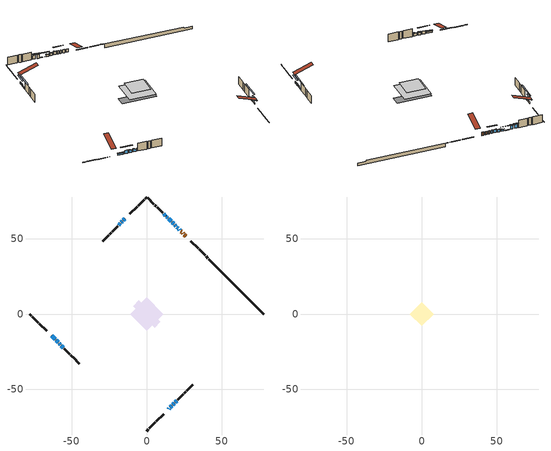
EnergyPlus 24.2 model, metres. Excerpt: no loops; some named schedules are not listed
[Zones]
conditioned space
 floor outside (Floor1 construction): -4.04,0 0,4.04 4.04,0 0,-4.04 z0.31
 floor adiabatic (AdiabaticFloorConstruction): -11.04,0 0,11.04 11.04,0 0,-11.04 z2.75
 floor foundation (Slab1 construction): -9.16,5.24 -5.24,9.16 9.16,-5.24 5.24,-9.16 z-1.98
 wall outside (RimJoist1 construction): 0,-77.96 1.14,-76.82 / -77.96,0 -76.82,-1.14 / 0,77.96 -1.14,76.82 / 40.66,37.3 39.53,38.43 z0.31:0.61
 wall outside (RimJoist2 construction): 1.79,-76.17 5.71,-72.25 / -76.17,-1.79 -72.25,-5.71 / -1.79,76.17 -5.71,72.25 / 38.87,39.09 34.96,43 z0.31:0.61
 wall outside (RimJoist3 construction): 6.36,-71.6 11.27,-66.69 / -71.6,-6.36 -66.69,-11.27 / -6.36,71.6 -11.27,66.69 / 34.3,43.66 29.39,48.57 z0.31:0.61
 wall outside (AdiabaticWallConstruction 1): 26.05,51.91 25.13,52.83 / 24.48,53.48 23.85,54.11 / 23.19,54.77 22.67,55.29 z0.31:2.34
 wall outside (AdiabaticWallConstruction): 22.01,55.95 21.61,56.35 z0.31:2.5; 14.62,-63.34 15.1,-62.86 z0.31:1.38; -14.62,63.34 -15.52,62.44 z0.31:1.58; -63.34,-14.62 -61.03,-16.93 / -16.17,61.79 -16.98,60.98 z0.31:1.28; 20.96,57 20.06,57.9 / -60.37,-17.59 -59.08,-18.88 z0.31:2.34; 19.4,58.56 18.5,59.46 z0.31:1.83; 17.85,60.11 16.91,61.05 / 15.76,-62.2 16.73,-61.23 / 17.39,-60.57 18.34,-59.62 z0.31:1.33; 19,-58.96 20.15,-57.81 / -17.64,60.32 -18.79,59.17 z0.31:0.95; 16.26,61.7 14.55,63.41 z0.31:0.52; -58.42,-19.54 -57.48,-20.48 z0.31:1.96; -56.83,-21.13 -55.52,-22.44 z0.31:1.99; 13.89,64.07 12.99,64.97 z0.31:2.65; 12.34,65.62 11.26,66.7 z0.31:2.85
 wall outside (Wall1 construction): 20.8,-57.16 24.47,-53.49 / -54.86,-23.1 -51.2,-26.76 / -19.45,58.51 -23.11,54.85 / 10.6,67.36 6.94,71.02 z0.31:5.19
 wall outside (Wall2 construction): 25.12,-52.84 26.03,-51.93 / -50.54,-27.42 -49.64,-28.32 / -23.77,54.19 -24.67,53.29 / 6.28,71.68 5.38,72.58 z0.31:5.19
 wall outside (Wall3 construction): 26.68,-51.28 30.75,-47.21 / -48.98,-28.98 -44.91,-33.05 / -25.33,52.63 -29.39,48.57 / 4.72,73.24 0.66,77.3 z0.31:5.19
 wall foundation (FoundationWall1 construction): 41.32,36.64,-1.98 41.32,36.64,0.31 74.3,3.66,0.31 74.3,3.66,-0.38 77.96,0,-0.38 77.96,0,-1.98
 window (WindowConstruction 14): 22.01,55.95 21.61,56.35 z0.31:2.5
 window (WindowConstruction 5): 14.62,-63.34 15.1,-62.86 z0.31:1.38
 window (WindowConstruction 6): -14.62,63.34 -15.52,62.44 z0.31:1.58
 window (WindowConstruction 7): -63.34,-14.62 -61.03,-16.93 z0.31:1.28
 window (WindowConstruction 8): 20.96,57 20.06,57.9 z0.31:2.34
 window (WindowConstruction 9): 19.4,58.56 18.5,59.46 z0.31:1.83
 window (WindowConstruction 10): 17.85,60.11 16.91,61.05 z0.31:1.32
 window (WindowConstruction 11): 15.76,-62.2 16.73,-61.23 z0.31:1.32
 window (WindowConstruction 12): 17.39,-60.57 18.34,-59.62 z0.31:1.32
 window (WindowConstruction 13): -16.17,61.79 -16.98,60.98 z0.31:1.28
 window (WindowConstruction 16): 19,-58.96 20.15,-57.81 z0.31:0.94
 window (WindowConstruction 17): -17.64,60.32 -18.79,59.17 z0.31:0.94
 window (WindowConstruction 15): 16.26,61.7 14.55,63.41 z0.31:0.51
 window (WindowConstruction): -60.37,-17.59 -59.08,-18.88 z0.31:2.34
 window (WindowConstruction 1): -58.42,-19.54 -57.48,-20.48 z0.31:1.96
 window (WindowConstruction 2): -56.83,-21.13 -55.52,-22.44 z0.31:1.99
 window (WindowConstruction 3): 13.89,64.07 12.99,64.97 z0.31:2.65
 window (WindowConstruction 4): 12.34,65.62 11.26,66.7 z0.31:2.85
 door (Door): 26.05,51.91 25.13,52.83 z0.31:2.34
 door (Door 1): 24.48,53.48 23.85,54.11 z0.31:2.34
 door (Door 2): 23.19,54.77 22.67,55.29 z0.31:2.34
 ceiling adiabatic (AdiabaticFloorConstruction): 0,-11.04 11.04,0 0,11.04 -11.04,0 z2.75
attic - vented
 floor to conditioned space (Floor2 construction Reversed): -7.92,0 0,7.92 7.92,0 0,-7.92 z5.19
 roof outside (Roof1 construction): 13.96,-64,5.19 6.24,-56.28,8.83 4.21,-58.31,8.83 11.93,-66.03,5.19; -64,-13.96,5.19 -56.28,-6.24,8.83 -58.31,-4.21,8.83 -66.03,-11.93,5.19; -13.96,64,5.19 -6.24,56.28,8.83 -4.21,58.31,8.83 -11.93,66.03,5.19; 26.7,51.26,5.19 18.98,43.54,8.83 21.02,41.51,8.83 28.74,49.22,5.19
shading: 19.75,58.21 23.88,54.08 24.17,54.37 20.04,58.5 z5.13; 16.97,-60.99 12.75,-65.21 13.04,-65.5 17.26,-61.28 z4.02; -17.38,60.58 -12.75,65.21 -13.04,65.5 -17.67,60.87 z4.22; -60.82,-17.14 -63.55,-14.41 -63.98,-14.84 -61.25,-17.58 z1.57; 19.92,58.04 21.1,56.86 21.39,57.15 20.21,58.34 z2.54; 18.36,59.6 19.54,58.42 19.83,58.71 18.65,59.89 z2.04; 16.7,61.26 18.06,59.9 18.27,60.11 16.91,61.47 z1.62; 16.94,-61.02 15.55,-62.41 15.98,-62.84 17.37,-61.45 z1.62; 18.55,-59.41 17.18,-60.78 17.61,-61.22 18.98,-59.84 z1.62; -17.19,60.77 -15.96,62 -16.39,62.43 -17.62,61.2 z1.57; 23.74,-54.22 15.4,-62.56 15.69,-62.85 24.03,-54.51 z6.02; -22.38,55.58 -14.05,63.91 -14.34,64.2 -22.67,55.87 z6.02; 12.68,65.28 18.12,59.84 18.41,60.13 12.97,65.57 z3.15; -57.21,-20.75 -62.24,-15.72 -62.53,-16.01 -57.5,-21.04 z4.98; -57.27,-20.69 -58.63,-19.33 -58.84,-19.54 -57.48,-20.9 z2.26; -55.31,-22.65 -57.04,-20.92 -57.25,-21.13 -55.52,-22.87 z2.29; 12.56,65.4 14.32,63.64 14.75,64.07 12.99,65.83 z3.26; 10.83,67.13 12.77,65.19 13.2,65.62 11.26,67.56 z3.46
[Building]
Building 1: Terrain=Suburbs
[Site:Location]
Toronto City Centre_ON: Latitude {deg}=43.63; Longitude {deg}=-79.39; Time Zone {hr}=-5; Elevation {m}=77; Keep Site Location Information=Yes
[Site:GroundTemperature:Shallow]
5.01852, 3.26908, 3.12898, 3.95918, 7.29196, 10.6092, 13.4851, 15.3069, 15.4617, 13.9799, 11.1774, 7.9619
[Site:WaterMainsTemperature]
Calculation Method=Schedule; Temperature Schedule=mains temperature schedule
[Material] Roughness=Rough; Thermal Absorptance=0.9
Name | Thickness {m} | Conductivity {W/m-K} | Density {kg/m3} | Specific Heat {J/kg-K} | Solar Absorptance | Visible Absorptance
asphalt or fiberglass shingles | 0.00635 | 0.162714 | 1121.4 | 1465.45 | 0.4 | 0.4
ceiling loosefill ins | 0.254 | 0.0480833 | 16.02 | 1046.75 | 0.7 | 0.7
ceiling stud and cavity | 0.1397 | 0.0977058 | 65.682 | 1177.47 | 0.7 | 0.7
concrete 4.0 in. | 0.1016 | 1.803125 | 2242.8 | 837.4 | 0.7 | 0.7
concrete 8.0 in. | 0.2032 | 1.803125 | 2242.8 | 837.4 | 0.7 | 0.7
door material | 0.04445 | 0.053851 | 512.64 | 1214.23 | 0.7 | 0.7
door material 1 | 0.04445 | 0.188738 | 512.64 | 1214.23 | 0.7 | 0.7
exterior vertical ins | 0.0563203 | 0.029427 | 32.04 | 1214.23 | 0.7 | 0.7
floor covering | 0.0127 | 0.0433444 | 54.468 | 1339.84 | 0.6 | 0.6
floor rigid ins | 0.207264 | 0.029427 | 32.04 | 1214.23 | 0.7 | 0.7
floor rigid ins 1; wall rigid ins | 0.512978 | 0.029427 | 32.04 | 1214.23 | 0.7 | 0.7
floor stud and cavity | 0.1397 | 0.688712 | 92.3553 | 1139.71 | 0.7 | 0.7
floor stud and cavity 1 | 0.1397 | 1.75129 | 37.0049 | 1207.88 | 0.7 | 0.7
furniture material conditioned space 1 | 0.1524 | 0.115458 | 640.8 | 1214.23 | 0.6 | 0.6
gypsum board | 0.0127 | 0.160291 | 801 | 837.4 | 0.6 | 0.6
gypsum board 1 | 0.0127 | 0.160291 | 801 | 837.4 | 0.7 | 0.7
osb sheathing 0.5 in. | 0.0127 | 0.115458 | 512.64 | 1214.23 | 0.7 | 0.7
osb sheathing 0.75 in. | 0.01905 | 0.115458 | 512.64 | 1214.23 | 0.7 | 0.7
osb sheathing 2.0 in. | 0.0508 | 0.115458 | 512.64 | 1214.23 | 0.7 | 0.7
rim joist rigid ins | 0.051816 | 0.029427 | 32.04 | 1214.23 | 0.7 | 0.7
rim joist stud and cavity | 0.0508 | 0.548689 | 125.044 | 1163.47 | 0.6 | 0.6
rim joist stud and cavity 1 | 0.0508 | 0.031136 | 125.044 | 1163.47 | 0.6 | 0.6
rim joist stud and cavity 2 | 0.0508 | 0.115133 | 125.044 | 1163.47 | 0.6 | 0.6
wall stud and cavity | 0.1397 | 0.081123 | 139.0536 | 1170.24 | 0.7 | 0.7
wall stud and cavity 1 | 0.1397 | 0.111431 | 139.0536 | 1170.24 | 0.7 | 0.7
wall stud and cavity 2 | 0.1397 | 0.0813726 | 139.0536 | 1170.24 | 0.7 | 0.7
wall stud and cavity 3 | 0.0889 | 0.380278 | 52.3479 | 1209.89 | 0.7 | 0.7
wall stud and cavity 4 | 0.0889 | 0.391764 | 83.0341 | 1211.67 | 0.7 | 0.7
wood siding | 0.0254 | 0.102417 | 544.68 | 1172.36 | 0.4 | 0.4
wood siding 1; wood siding 2; wood siding 3 | 0.0254 | 0.102417 | 544.68 | 1172.36 | 0.7 | 0.7
[WindowMaterial:SimpleGlazingSystem]
Name | U-Factor {W/m2-K} | Solar Heat Gain Coefficient
WindowMaterial | 2.97584 | 0.59
WindowMaterial 1 | 2.501159 | 0.6
WindowMaterial 10 | 2.52046 | 0.55
WindowMaterial 11 | 2.61983 | 0.5
WindowMaterial 12 | 2.518193 | 0.56
WindowMaterial 13 | 2.54488 | 0.54
WindowMaterial 14 | 3.006501 | 0.49
WindowMaterial 15 | 3.10076 | 0.43
WindowMaterial 16 | 2.76689 | 0.42
WindowMaterial 2 | 2.424506 | 0.61
WindowMaterial 3 | 2.43927 | 0.6
WindowMaterial 4 | 2.45346 | 0.62
WindowMaterial 5 | 2.614719 | 0.5
WindowMaterial 6 | 2.49435 | 0.57
WindowMaterial 7 | 2.55056 | 0.54
WindowMaterial 8 | 2.44949 | 0.59
WindowMaterial 9 | 2.51365 | 0.59
[Construction]
AdiabaticFloorConstruction: floor stud and cavity 1, floor rigid ins 1, osb sheathing 0.75 in., floor covering
AdiabaticWallConstruction: wood siding 2, wall rigid ins, wall stud and cavity 3, gypsum board
AdiabaticWallConstruction 1: wood siding 3, wall rigid ins, wall stud and cavity 3, gypsum board
Door; Door 1: door material
Door 2: door material 1
Floor1 construction: floor stud and cavity, floor rigid ins, osb sheathing 0.75 in., floor covering
Floor2 construction Reversed: gypsum board, ceiling stud and cavity, ceiling loosefill ins
FoundationWall1 construction: concrete 8.0 in., gypsum board 1
furniture construction conditioned space 1: furniture material conditioned space 1
PartitionWallConstruction: gypsum board, wall stud and cavity 4, gypsum board
RimJoist1 construction: wood siding 1, rim joist rigid ins, osb sheathing 2.0 in., rim joist stud and cavity
RimJoist2 construction: wood siding 1, osb sheathing 2.0 in., rim joist stud and cavity 1
RimJoist3 construction: wood siding 1, rim joist rigid ins, osb sheathing 2.0 in., rim joist stud and cavity 2
Roof1 construction: asphalt or fiberglass shingles
Slab1 construction: concrete 4.0 in.
Wall1 construction: wood siding, osb sheathing 0.5 in., wall stud and cavity, gypsum board
Wall2 construction: wood siding, osb sheathing 0.5 in., wall stud and cavity 1, gypsum board
Wall3 construction: wood siding, osb sheathing 0.5 in., wall stud and cavity 2, gypsum board
WindowConstruction: WindowMaterial
WindowConstruction 1: WindowMaterial 1
WindowConstruction 10: WindowMaterial 10
WindowConstruction 11: WindowMaterial 11
WindowConstruction 12: WindowMaterial 12
WindowConstruction 13: WindowMaterial 13
WindowConstruction 14: WindowMaterial 14
WindowConstruction 15: WindowMaterial 15
WindowConstruction 16; WindowConstruction 17: WindowMaterial 16
WindowConstruction 2: WindowMaterial 2
WindowConstruction 3: WindowMaterial 3
WindowConstruction 4: WindowMaterial 4
WindowConstruction 5: WindowMaterial 5
WindowConstruction 6: WindowMaterial 6
WindowConstruction 7: WindowMaterial 7
WindowConstruction 8: WindowMaterial 8
WindowConstruction 9: WindowMaterial 9
[Zone] Multiplier=1; Part of Total Floor Area=Yes
Name | Volume {m3}
attic - vented | 74.1879
conditioned space | 963.1
[Space]
Name | Zone | Volume {m3}
attic - vented 1 | attic - vented | 74.1879
conditioned space 1 | conditioned space | 963.1
[ZoneInfiltration:EffectiveLeakageArea]
infil attic - vented 1: Zone or Space=attic - vented 1; Schedule=Always On Discrete; Effective Air Leakage Area {cm2}=5288.42; Stack Coefficient=0.000253022; Wind Coefficient=1.07473e-05
[ZoneMixing]
whole house fan mix: Zone or Space=attic - vented; Schedule=Always On Continuous; Design Flow Rate Calculation Method=Flow/Zone; Design Flow Rate {m3/s}=0; Source Zone or Space=conditioned space
[SurfaceProperty:ExposedFoundationPerimeter]
Slab1: Exposed Perimeter Calculation Method=TotalExposedPerimeter; Total Exposed Perimeter {m}=51.816
[InternalMass] Zone or ZoneList=conditioned space; Space or SpaceList=conditioned space 1
Name | Construction | Surface Area {m2}
furniture mass conditioned space 1 | furniture construction conditioned space 1 | 155.756
partition wall mass | PartitionWallConstruction | 389.39
[Lights]
interior lighting: Zone or ZoneList or Space or SpaceList=conditioned space 1; Schedule=interior lighting schedule; Design Level Calculation Method=LightingLevel; Lighting Level {W}=343.2; Return Air Fraction=0; Fraction Radiant=0.6; Fraction Visible=0.2; Fraction Replaceable=1
[People]
occupants: Zone or ZoneList or Space or SpaceList=conditioned space 1; Number of People Schedule=occupants schedule; Number of People Calculation Method=People; Number of People=3; Fraction Radiant=0.314171; Sensible Heat Fraction=0.56303; Activity Level Schedule=occupants activity schedule; Carbon Dioxide Generation Rate {m3/s-W}=0; Enable ASHRAE 55 Comfort Warnings=No; Mean Radiant Temperature Calculation Type=EnclosureAveraged
[ElectricEquipment] Zone or ZoneList or Space or SpaceList=conditioned space 1; Design Level Calculation Method=EquipmentLevel
Name | Schedule | Design Level {W} | Fraction Latent | Fraction Radiant | Fraction Lost
clothes dryer | clothes dryer schedule | 140.772 | 0.015 | 0.081 | 0.85
clothes washer | clothes washer schedule | 32.1985 | 0.03 | 0.162 | 0.7
cooking range | cooking range schedule | 215.147 | 0.08 | 0.432 | 0.2
dishwasher | dishwasher schedule | 66.8632 | 0.3 | 0.18 | 0.4
fridge | fridge schedule | 72.9452 | 0 | 0.6 | 0
mech vent bath fan 0 | mech vent bath fan 0 schedule | 50.2 | 0 | 0 | 1
mech vent bath fan 1 | mech vent bath fan 1 schedule | 50.2 | 0 | 0 | 1
mech vent house fan | mech vent house fan schedule | 0 | 0 | 0 | 1
mech vent house fan cfis | mech vent house fan cfis schedule | 0 | 0 | 0 | 0
mech vent range fan 0 | mech vent range fan 0 schedule | 57 | 0 | 0 | 1
misc plug loads | misc plug loads schedule | 494.7 | 0.045 | 0.513 | 0.1
whole house fan | Always On Discrete | 0 | 0 | 0 | 1
[OtherEquipment] Zone or ZoneList or Space or SpaceList=conditioned space 1; Design Level Calculation Method=EquipmentLevel
Name | Fuel Type | Schedule | Design Level {W} | Fraction Latent | Fraction Radiant | Fraction Lost
clothes dryer 1 | Electricity | clothes dryer schedule | 0 | 0.015 | 0.081 | 0.85
cooking range 1 | Electricity | cooking range schedule | 0 | 0.08 | 0.432 | 0.2
general water use latent | None | general water use schedule | 62.594 | 1 | 0 | 0
general water use sensible | None | general water use schedule | -61.6891 | 0 | 0.6 | 0
mech vent house fan latent load | None | Always On Discrete | 0 | 1 | 0 | 0
mech vent house fan sensible load | None | Always On Discrete | 0 | 0 | 0 | 0
water heater energy adjustment1 | NaturalGas | Always On Discrete | 0.01 | 0 | 0 | 1
[ZoneInfiltration:DesignFlowRate] Zone or ZoneList or Space or SpaceList=conditioned space 1; Schedule=Always On Discrete; Design Flow Rate Calculation Method=Flow/Zone; Design Flow Rate {m3/s}=0
infil flow; natural vent flow; whole house fan flow
[Foundation:Kiva]
Foundation Kiva 1: Initial Indoor Air Temperature {C}=18; Wall Height Above Grade {m}=0.309982; Wall Depth Below Slab {m}=0.2032; Custom Block Material Name 1=exterior vertical ins; Custom Block Depth 1 {m}=2.28999; Custom Block X Position 1 {m}=0.2159; Custom Block Z Position 1 {m}=0
[Foundation:Kiva:Settings]
Soil Conductivity {W/m-K}=0.849921; Soil Density {kg/m3}=1842.3; Soil Specific Heat {J/kg-K}=418.7; Ground Solar Absorptivity=0.9; Ground Thermal Absorptivity=0.9; Ground Surface Roughness {m}=0.03; Far-Field Width {m}=40; Deep-Ground Boundary Condition=ZeroFlux; Deep-Ground Depth {m}=40; Minimum Cell Dimension {m}=0.2; Maximum Cell Growth Coefficient=3; Simulation Timestep=Timestep
[Exterior:Lights]
exterior lighting: Schedule=exterior lighting schedule; Design Level {W}=75.6
[Schedule:Constant]
Name | Hourly Value
Always On Continuous; mech vent house fan schedule; mech vent house fan cfis schedule; Always On Discrete | 1
occupants activity schedule | 117.228
fridge schedule | 0
[Schedule:Week:Daily]
interior lighting schedule Week Rule - Jan1-Jan27: interior lighting schedule day, interior lighting schedule day, interior lighting schedule day, interior lighting schedule day, interior lighting schedule day, interior lighting schedule day, interior lighting schedule day, interior lighting schedule default day, interior lighting schedule default day, interior lighting schedule default day, interior lighting schedule default day, interior lighting schedule default day
interior lighting schedule Week Rule - Jan28-Feb3: interior lighting schedule day, interior lighting schedule day, interior lighting schedule day, interior lighting schedule day, interior lighting schedule day 1, interior lighting schedule day 1, interior lighting schedule day 1, interior lighting schedule default day, interior lighting schedule default day, interior lighting schedule default day, interior lighting schedule default day, interior lighting schedule default day
interior lighting schedule Week Rule - Feb4-Feb24: interior lighting schedule day 1, interior lighting schedule day 1, interior lighting schedule day 1, interior lighting schedule day 1, interior lighting schedule day 1, interior lighting schedule day 1, interior lighting schedule day 1, interior lighting schedule default day, interior lighting schedule default day, interior lighting schedule default day, interior lighting schedule default day, interior lighting schedule default day
interior lighting schedule Week Rule - Feb25-Mar3: interior lighting schedule day 1, interior lighting schedule day 1, interior lighting schedule day 1, interior lighting schedule day 1, interior lighting schedule day 2, interior lighting schedule day 2, interior lighting schedule day 2, interior lighting schedule default day, interior lighting schedule default day, interior lighting schedule default day, interior lighting schedule default day, interior lighting schedule default day
interior lighting schedule Week Rule - Mar4-Mar31: interior lighting schedule day 2, interior lighting schedule day 2, interior lighting schedule day 2, interior lighting schedule day 2, interior lighting schedule day 2, interior lighting schedule day 2, interior lighting schedule day 2, interior lighting schedule default day, interior lighting schedule default day, interior lighting schedule default day, interior lighting schedule default day, interior lighting schedule default day
interior lighting schedule Week Rule - Apr1-Apr28: interior lighting schedule day 3, interior lighting schedule day 3, interior lighting schedule day 3, interior lighting schedule day 3, interior lighting schedule day 3, interior lighting schedule day 3, interior lighting schedule day 3, interior lighting schedule default day, interior lighting schedule default day, interior lighting schedule default day, interior lighting schedule default day, interior lighting schedule default day
interior lighting schedule Week Rule - Apr29-May5: interior lighting schedule day 3, interior lighting schedule day 3, interior lighting schedule day 4, interior lighting schedule day 4, interior lighting schedule day 4, interior lighting schedule day 4, interior lighting schedule day 4, interior lighting schedule default day, interior lighting schedule default day, interior lighting schedule default day, interior lighting schedule default day, interior lighting schedule default day
interior lighting schedule Week Rule - May6-May26: interior lighting schedule day 4, interior lighting schedule day 4, interior lighting schedule day 4, interior lighting schedule day 4, interior lighting schedule day 4, interior lighting schedule day 4, interior lighting schedule day 4, interior lighting schedule default day, interior lighting schedule default day, interior lighting schedule default day, interior lighting schedule default day, interior lighting schedule default day
interior lighting schedule Week Rule - May27-Jun2: interior lighting schedule day 4, interior lighting schedule day 4, interior lighting schedule day 4, interior lighting schedule day 4, interior lighting schedule day 4, interior lighting schedule day 5, interior lighting schedule day 5, interior lighting schedule default day, interior lighting schedule default day, interior lighting schedule default day, interior lighting schedule default day, interior lighting schedule default day
interior lighting schedule Week Rule - Jun3-Jun30: interior lighting schedule day 5, interior lighting schedule day 5, interior lighting schedule day 5, interior lighting schedule day 5, interior lighting schedule day 5, interior lighting schedule day 5, interior lighting schedule day 5, interior lighting schedule default day, interior lighting schedule default day, interior lighting schedule default day, interior lighting schedule default day, interior lighting schedule default day
interior lighting schedule Week Rule - Jul1-Jul28: interior lighting schedule day 6, interior lighting schedule day 6, interior lighting schedule day 6, interior lighting schedule day 6, interior lighting schedule day 6, interior lighting schedule day 6, interior lighting schedule day 6, interior lighting schedule default day, interior lighting schedule default day, interior lighting schedule default day, interior lighting schedule default day, interior lighting schedule default day
interior lighting schedule Week Rule - Jul29-Aug4: interior lighting schedule day 6, interior lighting schedule day 6, interior lighting schedule day 6, interior lighting schedule day 7, interior lighting schedule day 7, interior lighting schedule day 7, interior lighting schedule day 7, interior lighting schedule default day, interior lighting schedule default day, interior lighting schedule default day, interior lighting schedule default day, interior lighting schedule default day
interior lighting schedule Week Rule - Aug5-Aug25: interior lighting schedule day 7, interior lighting schedule day 7, interior lighting schedule day 7, interior lighting schedule day 7, interior lighting schedule day 7, interior lighting schedule day 7, interior lighting schedule day 7, interior lighting schedule default day, interior lighting schedule default day, interior lighting schedule default day, interior lighting schedule default day, interior lighting schedule default day
interior lighting schedule Week Rule - Aug26-Sep1: interior lighting schedule day 7, interior lighting schedule day 7, interior lighting schedule day 7, interior lighting schedule day 7, interior lighting schedule day 7, interior lighting schedule day 7, interior lighting schedule day 8, interior lighting schedule default day, interior lighting schedule default day, interior lighting schedule default day, interior lighting schedule default day, interior lighting schedule default day
interior lighting schedule Week Rule - Sep2-Sep29: interior lighting schedule day 8, interior lighting schedule day 8, interior lighting schedule day 8, interior lighting schedule day 8, interior lighting schedule day 8, interior lighting schedule day 8, interior lighting schedule day 8, interior lighting schedule default day, interior lighting schedule default day, interior lighting schedule default day, interior lighting schedule default day, interior lighting schedule default day
interior lighting schedule Week Rule - Sep30-Oct6: interior lighting schedule day 8, interior lighting schedule day 9, interior lighting schedule day 9, interior lighting schedule day 9, interior lighting schedule day 9, interior lighting schedule day 9, interior lighting schedule day 9, interior lighting schedule default day, interior lighting schedule default day, interior lighting schedule default day, interior lighting schedule default day, interior lighting schedule default day
interior lighting schedule Week Rule - Oct7-Oct27: interior lighting schedule day 9, interior lighting schedule day 9, interior lighting schedule day 9, interior lighting schedule day 9, interior lighting schedule day 9, interior lighting schedule day 9, interior lighting schedule day 9, interior lighting schedule default day, interior lighting schedule default day, interior lighting schedule default day, interior lighting schedule default day, interior lighting schedule default day
interior lighting schedule Week Rule - Oct28-Nov3: interior lighting schedule day 9, interior lighting schedule day 9, interior lighting schedule day 9, interior lighting schedule day 9, interior lighting schedule day 10, interior lighting schedule day 10, interior lighting schedule day 10, interior lighting schedule default day, interior lighting schedule default day, interior lighting schedule default day, interior lighting schedule default day, interior lighting schedule default day
interior lighting schedule Week Rule - Nov4-Nov24: interior lighting schedule day 10, interior lighting schedule day 10, interior lighting schedule day 10, interior lighting schedule day 10, interior lighting schedule day 10, interior lighting schedule day 10, interior lighting schedule day 10, interior lighting schedule default day, interior lighting schedule default day, interior lighting schedule default day, interior lighting schedule default day, interior lighting schedule default day
interior lighting schedule Week Rule - Nov25-Dec1: interior lighting schedule day 10, interior lighting schedule day 10, interior lighting schedule day 10, interior lighting schedule day 10, interior lighting schedule day 10, interior lighting schedule day 10, interior lighting schedule day 11, interior lighting schedule default day, interior lighting schedule default day, interior lighting schedule default day, interior lighting schedule default day, interior lighting schedule default day
interior lighting schedule Week Rule - Dec2-Dec31: interior lighting schedule day 11, interior lighting schedule day 11, interior lighting schedule day 11, interior lighting schedule day 11, interior lighting schedule day 11, interior lighting schedule day 11, interior lighting schedule day 11, interior lighting schedule default day, interior lighting schedule default day, interior lighting schedule default day, interior lighting schedule default day, interior lighting schedule default day
occupants schedule Week Rule - Jan1-Dec31: occupants schedule day, occupants schedule day, occupants schedule day, occupants schedule day, occupants schedule day, occupants schedule day, occupants schedule day, occupants schedule default day, occupants schedule default day, occupants schedule default day, occupants schedule default day, occupants schedule default day
clothes dryer schedule Week Rule - Jan1-Dec31: clothes dryer schedule day, clothes dryer schedule day, clothes dryer schedule day, clothes dryer schedule day, clothes dryer schedule day, clothes dryer schedule day, clothes dryer schedule day, clothes dryer schedule default day, clothes dryer schedule default day, clothes dryer schedule default day, clothes dryer schedule default day, clothes dryer schedule default day
clothes washer schedule Week Rule - Jan1-Dec31: clothes washer schedule day, clothes washer schedule day, clothes washer schedule day, clothes washer schedule day, clothes washer schedule day, clothes washer schedule day, clothes washer schedule day, clothes washer schedule default day, clothes washer schedule default day, clothes washer schedule default day, clothes washer schedule default day, clothes washer schedule default day
cooking range schedule Week Rule - Jan1-Dec31: cooking range schedule day, cooking range schedule day, cooking range schedule day, cooking range schedule day, cooking range schedule day, cooking range schedule day, cooking range schedule day, cooking range schedule default day, cooking range schedule default day, cooking range schedule default day, cooking range schedule default day, cooking range schedule default day
dishwasher schedule Week Rule - Jan1-Dec31: dishwasher schedule day, dishwasher schedule day, dishwasher schedule day, dishwasher schedule day, dishwasher schedule day, dishwasher schedule day, dishwasher schedule day, dishwasher schedule default day, dishwasher schedule default day, dishwasher schedule default day, dishwasher schedule default day, dishwasher schedule default day
mech vent bath fan 0 schedule Week Rule - Jan1-Dec31: mech vent bath fan 0 schedule day, mech vent bath fan 0 schedule day, mech vent bath fan 0 schedule day, mech vent bath fan 0 schedule day, mech vent bath fan 0 schedule day, mech vent bath fan 0 schedule day, mech vent bath fan 0 schedule day, mech vent bath fan 0 schedule default day, mech vent bath fan 0 schedule default day, mech vent bath fan 0 schedule default day, mech vent bath fan 0 schedule default day, mech vent bath fan 0 schedule default day
mech vent bath fan 1 schedule Week Rule - Jan1-Dec31: mech vent bath fan 1 schedule day, mech vent bath fan 1 schedule day, mech vent bath fan 1 schedule day, mech vent bath fan 1 schedule day, mech vent bath fan 1 schedule day, mech vent bath fan 1 schedule day, mech vent bath fan 1 schedule day, mech vent bath fan 1 schedule default day, mech vent bath fan 1 schedule default day, mech vent bath fan 1 schedule default day, mech vent bath fan 1 schedule default day, mech vent bath fan 1 schedule default day
mech vent range fan 0 schedule Week Rule - Jan1-Dec31: mech vent range fan 0 schedule day, mech vent range fan 0 schedule day, mech vent range fan 0 schedule day, mech vent range fan 0 schedule day, mech vent range fan 0 schedule day, mech vent range fan 0 schedule day, mech vent range fan 0 schedule day, mech vent range fan 0 schedule default day, mech vent range fan 0 schedule default day, mech vent range fan 0 schedule default day, mech vent range fan 0 schedule default day, mech vent range fan 0 schedule default day
misc plug loads schedule Week Rule - Jan1-Dec31: misc plug loads schedule day, misc plug loads schedule day, misc plug loads schedule day, misc plug loads schedule day, misc plug loads schedule day, misc plug loads schedule day, misc plug loads schedule day, misc plug loads schedule default day, misc plug loads schedule default day, misc plug loads schedule default day, misc plug loads schedule default day, misc plug loads schedule default day
general water use schedule Week Rule - Jan1-Dec31: general water use schedule day, general water use schedule day, general water use schedule day, general water use schedule day, general water use schedule day, general water use schedule day, general water use schedule day, general water use schedule default day, general water use schedule default day, general water use schedule default day, general water use schedule default day, general water use schedule default day
exterior lighting schedule Week Rule - Jan1-Jan27: exterior lighting schedule day, exterior lighting schedule day, exterior lighting schedule day, exterior lighting schedule day, exterior lighting schedule day, exterior lighting schedule day, exterior lighting schedule day, exterior lighting schedule default day, exterior lighting schedule default day, exterior lighting schedule default day, exterior lighting schedule default day, exterior lighting schedule default day
exterior lighting schedule Week Rule - Jan28-Feb3: exterior lighting schedule day, exterior lighting schedule day, exterior lighting schedule day, exterior lighting schedule day, exterior lighting schedule day 1, exterior lighting schedule day 1, exterior lighting schedule day 1, exterior lighting schedule default day, exterior lighting schedule default day, exterior lighting schedule default day, exterior lighting schedule default day, exterior lighting schedule default day
exterior lighting schedule Week Rule - Feb4-Feb24: exterior lighting schedule day 1, exterior lighting schedule day 1, exterior lighting schedule day 1, exterior lighting schedule day 1, exterior lighting schedule day 1, exterior lighting schedule day 1, exterior lighting schedule day 1, exterior lighting schedule default day, exterior lighting schedule default day, exterior lighting schedule default day, exterior lighting schedule default day, exterior lighting schedule default day
exterior lighting schedule Week Rule - Feb25-Mar3: exterior lighting schedule day 1, exterior lighting schedule day 1, exterior lighting schedule day 1, exterior lighting schedule day 1, exterior lighting schedule day 2, exterior lighting schedule day 2, exterior lighting schedule day 2, exterior lighting schedule default day, exterior lighting schedule default day, exterior lighting schedule default day, exterior lighting schedule default day, exterior lighting schedule default day
exterior lighting schedule Week Rule - Mar4-Mar31: exterior lighting schedule day 2, exterior lighting schedule day 2, exterior lighting schedule day 2, exterior lighting schedule day 2, exterior lighting schedule day 2, exterior lighting schedule day 2, exterior lighting schedule day 2, exterior lighting schedule default day, exterior lighting schedule default day, exterior lighting schedule default day, exterior lighting schedule default day, exterior lighting schedule default day
exterior lighting schedule Week Rule - Apr1-Apr28: exterior lighting schedule day 3, exterior lighting schedule day 3, exterior lighting schedule day 3, exterior lighting schedule day 3, exterior lighting schedule day 3, exterior lighting schedule day 3, exterior lighting schedule day 3, exterior lighting schedule default day, exterior lighting schedule default day, exterior lighting schedule default day, exterior lighting schedule default day, exterior lighting schedule default day
exterior lighting schedule Week Rule - Apr29-May5: exterior lighting schedule day 3, exterior lighting schedule day 3, exterior lighting schedule day 4, exterior lighting schedule day 4, exterior lighting schedule day 4, exterior lighting schedule day 4, exterior lighting schedule day 4, exterior lighting schedule default day, exterior lighting schedule default day, exterior lighting schedule default day, exterior lighting schedule default day, exterior lighting schedule default day
exterior lighting schedule Week Rule - May6-May26: exterior lighting schedule day 4, exterior lighting schedule day 4, exterior lighting schedule day 4, exterior lighting schedule day 4, exterior lighting schedule day 4, exterior lighting schedule day 4, exterior lighting schedule day 4, exterior lighting schedule default day, exterior lighting schedule default day, exterior lighting schedule default day, exterior lighting schedule default day, exterior lighting schedule default day
exterior lighting schedule Week Rule - May27-Jun2: exterior lighting schedule day 4, exterior lighting schedule day 4, exterior lighting schedule day 4, exterior lighting schedule day 4, exterior lighting schedule day 4, exterior lighting schedule day 5, exterior lighting schedule day 5, exterior lighting schedule default day, exterior lighting schedule default day, exterior lighting schedule default day, exterior lighting schedule default day, exterior lighting schedule default day
[Schedule:Year]
interior lighting schedule: interior lighting schedule Week Rule - Jan1-Jan27, 1, 1, 1, 27, interior lighting schedule Week Rule - Jan28-Feb3, 1, 28, 2, 3, interior lighting schedule Week Rule - Feb4-Feb24, 2, 4, 2, 24, interior lighting schedule Week Rule - Feb25-Mar3, 2, 25, 3, 3, interior lighting schedule Week Rule - Mar4-Mar31, 3, 4, 3, 31, interior lighting schedule Week Rule - Apr1-Apr28, 4, 1, 4, 28, interior lighting schedule Week Rule - Apr29-May5, 4, 29, 5, 5, interior lighting schedule Week Rule - May6-May26, 5, 6, 5, 26, interior lighting schedule Week Rule - May27-Jun2, 5, 27, 6, 2, interior lighting schedule Week Rule - Jun3-Jun30, 6, 3, 6, 30, interior lighting schedule Week Rule - Jul1-Jul28, 7, 1, 7, 28, interior lighting schedule Week Rule - Jul29-Aug4, 7, 29, 8, 4, interior lighting schedule Week Rule - Aug5-Aug25, 8, 5, 8, 25, interior lighting schedule Week Rule - Aug26-Sep1, 8, 26, 9, 1, interior lighting schedule Week Rule - Sep2-Sep29, 9, 2, 9, 29, interior lighting schedule Week Rule - Sep30-Oct6, 9, 30, 10, 6, interior lighting schedule Week Rule - Oct7-Oct27, 10, 7, 10, 27, interior lighting schedule Week Rule - Oct28-Nov3, 10, 28, 11, 3, interior lighting schedule Week Rule - Nov4-Nov24, 11, 4, 11, 24, interior lighting schedule Week Rule - Nov25-Dec1, 11, 25, 12, 1, interior lighting schedule Week Rule - Dec2-Dec31, 12, 2, 12, 31
occupants schedule: occupants schedule Week Rule - Jan1-Dec31, 1, 1, 12, 31
clothes dryer schedule: clothes dryer schedule Week Rule - Jan1-Dec31, 1, 1, 12, 31
clothes washer schedule: clothes washer schedule Week Rule - Jan1-Dec31, 1, 1, 12, 31
cooking range schedule: cooking range schedule Week Rule - Jan1-Dec31, 1, 1, 12, 31
dishwasher schedule: dishwasher schedule Week Rule - Jan1-Dec31, 1, 1, 12, 31
mech vent bath fan 0 schedule: mech vent bath fan 0 schedule Week Rule - Jan1-Dec31, 1, 1, 12, 31
mech vent bath fan 1 schedule: mech vent bath fan 1 schedule Week Rule - Jan1-Dec31, 1, 1, 12, 31
mech vent range fan 0 schedule: mech vent range fan 0 schedule Week Rule - Jan1-Dec31, 1, 1, 12, 31
misc plug loads schedule: misc plug loads schedule Week Rule - Jan1-Dec31, 1, 1, 12, 31
general water use schedule: general water use schedule Week Rule - Jan1-Dec31, 1, 1, 12, 31
exterior lighting schedule: exterior lighting schedule Week Rule - Jan1-Jan27, 1, 1, 1, 27, exterior lighting schedule Week Rule - Jan28-Feb3, 1, 28, 2, 3, exterior lighting schedule Week Rule - Feb4-Feb24, 2, 4, 2, 24, exterior lighting schedule Week Rule - Feb25-Mar3, 2, 25, 3, 3, exterior lighting schedule Week Rule - Mar4-Mar31, 3, 4, 3, 31, exterior lighting schedule Week Rule - Apr1-Apr28, 4, 1, 4, 28, exterior lighting schedule Week Rule - Apr29-May5, 4, 29, 5, 5, exterior lighting schedule Week Rule - May6-May26, 5, 6, 5, 26, exterior lighting schedule Week Rule - May27-Jun2, 5, 27, 6, 2, exterior lighting schedule Week Rule - Jun3-Jun30, 6, 3, 6, 30, exterior lighting schedule Week Rule - Jul1-Jul28, 7, 1, 7, 28, exterior lighting schedule Week Rule - Jul29-Aug4, 7, 29, 8, 4, exterior lighting schedule Week Rule - Aug5-Aug25, 8, 5, 8, 25, exterior lighting schedule Week Rule - Aug26-Sep1, 8, 26, 9, 1, exterior lighting schedule Week Rule - Sep2-Sep29, 9, 2, 9, 29, exterior lighting schedule Week Rule - Sep30-Oct6, 9, 30, 10, 6, exterior lighting schedule Week Rule - Oct7-Oct27, 10, 7, 10, 27, exterior lighting schedule Week Rule - Oct28-Nov3, 10, 28, 11, 3, exterior lighting schedule Week Rule - Nov4-Nov24, 11, 4, 11, 24, exterior lighting schedule Week Rule - Nov25-Dec1, 11, 25, 12, 1, exterior lighting schedule Week Rule - Dec2-Dec31, 12, 2, 12, 31
[Schedule:Compact]
mains temperature schedule: Through: 01/01, For: AllDays, Until: 24:00, 8.80333, Through: 01/02, For: AllDays, Until: 24:00, 8.74333, Through: 01/03, For: AllDays, Until: 24:00, 8.68389, Through: 01/04, For: AllDays, Until: 24:00, 8.62611, Through: 01/05, For: AllDays, Until: 24:00, 8.56944, Through: 01/06, For: AllDays, Until: 24:00, 8.51389, Through: 01/07, For: AllDays, Until: 24:00, 8.45944, Through: 01/08, For: AllDays, Until: 24:00, 8.40611, Through: 01/09, For: AllDays, Until: 24:00, 8.35389, Through: 01/10, For: AllDays, Until: 24:00, 8.30278, Through: 01/11, For: AllDays, Until: 24:00, 8.25333, Through: 01/12, For: AllDays, Until: 24:00, 8.205, Through: 01/13, For: AllDays, Until: 24:00, 8.15778, Through: 01/14, For: AllDays, Until: 24:00, 8.11222, Through: 01/15, For: AllDays, Until: 24:00, 8.06778, Through: 01/16, For: AllDays, Until: 24:00, 8.02444, Through: 01/17, For: AllDays, Until: 24:00, 7.98222, Through: 01/18, For: AllDays, Until: 24:00, 7.94167, Through: 01/19, For: AllDays, Until: 24:00, 7.90222, Through: 01/20, For: AllDays, Until: 24:00, 7.86444, Through: 01/21, For: AllDays, Until: 24:00, 7.82778, Through: 01/22, For: AllDays, Until: 24:00, 7.79278, Through: 01/23, For: AllDays, Until: 24:00, 7.75889, Through: 01/24, For: AllDays, Until: 24:00, 7.72667, Through: 01/25, For: AllDays, Until: 24:00, 7.69556, Through: 01/26, For: AllDays, Until: 24:00, 7.66611, Through: 01/27, For: AllDays, Until: 24:00, 7.63778, Through: 01/28, For: AllDays, Until: 24:00, 7.61111, Through: 01/29, For: AllDays, Until: 24:00, 7.58556, Through: 01/30, For: AllDays, Until: 24:00, 7.56167, Through: 01/31, For: AllDays, Until: 24:00, 7.53944, Through: 02/01, For: AllDays, Until: 24:00, 7.51833, Through: 02/02, For: AllDays, Until: 24:00, 7.49889, Through: 02/03, For: AllDays, Until: 24:00, 7.48111, Through: 02/04, For: AllDays, Until: 24:00, 7.46444, Through: 02/05, For: AllDays, Until: 24:00, 7.44944, Through: 02/06, For: AllDays, Until: 24:00, 7.43556, Through: 02/07, For: AllDays, Until: 24:00, 7.42333, Through: 02/08, For: AllDays, Until: 24:00, 7.41278, Through: 02/09, For: AllDays, Until: 24:00, 7.40389, Through: 02/10, For: AllDays, Until: 24:00, 7.39611, Through: 02/11, For: AllDays, Until: 24:00, 7.39, Through: 02/12, For: AllDays, Until: 24:00, 7.38556, Through: 02/13, For: AllDays, Until: 24:00, 7.38222, Through: 02/14, For: AllDays, Until: 24:00, 7.38056, Through: 02/15, For: AllDays, Until: 24:00, 7.38056, Through: 02/16, For: AllDays, Until: 24:00, 7.38222, Through: 02/17, For: AllDays, Until: 24:00, 7.385, Through: 02/18, For: AllDays, Until: 24:00, 7.38944, Through: 02/19, For: AllDays, Until: 24:00, 7.395, Through: 02/20, For: AllDays, Until: 24:00, 7.40278, Through: 02/21, For: AllDays, Until: 24:00, 7.41167, Through: 02/22, For: AllDays, Until: 24:00, 7.42222, Through: 02/23, For: AllDays, Until: 24:00, 7.43389, Through: 02/24, For: AllDays, Until: 24:00, 7.44722, Through: 02/25, For: AllDays, Until: 24:00, 7.46222, Through: 02/26, For: AllDays, Until: 24:00, 7.47833, Through: 02/27, For: AllDays, Until: 24:00, 7.49611, Through: 02/28, For: AllDays, Until: 24:00, 7.51556, Through: 03/01, For: AllDays, Until: 24:00, 7.53667, Through: 03/02, For: AllDays, Until: 24:00, 7.55889, Through: 03/03, For: AllDays, Until: 24:00, 7.58222, Through: 03/04, For: AllDays, Until: 24:00, 7.60722, Through: 03/05, For: AllDays, Until: 24:00, 7.63389, Through: 03/06, For: AllDays, Until: 24:00, 7.66222, Through: 03/07, For: AllDays, Until: 24:00, 7.69111, Through: 03/08, For: AllDays, Until: 24:00, 7.72222, Through: 03/09, For: AllDays, Until: 24:00, 7.75444, Through: 03/10, For: AllDays, Until: 24:00, 7.78778, Through: 03/11, For: AllDays, Until: 24:00, 7.82278, Through: 03/12, For: AllDays, Until: 24:00, 7.85944, Through: 03/13, For: AllDays, Until: 24:00, 7.89722, Through: 03/14, For: AllDays, Until: 24:00, 7.93611, Through: 03/15, For: AllDays, Until: 24:00, 7.97667, Through: 03/16, For: AllDays, Until: 24:00, 8.01833, Through: 03/17, For: AllDays, Until: 24:00, 8.06167, Through: 03/18, For: AllDays, Until: 24:00, 8.10611, Through: 03/19, For: AllDays, Until: 24:00, 8.15167, Through: 03/20, For: AllDays, Until: 24:00, 8.19833, Through: 03/21, For: AllDays, Until: 24:00, 8.24667, Through: 03/22, For: AllDays, Until: 24:00, 8.29611, Through: 03/23, For: AllDays, Until: 24:00, 8.34667, Through: 03/24, For: AllDays, Until: 24:00, 8.39889, Through: 03/25, For: AllDays, Until: 24:00, 8.45167, Through: 03/26, For: AllDays, Until: 24:00, 8.50611, Through: 03/27, For: AllDays, Until: 24:00, 8.56167, Through: 03/28, For: AllDays, Until: 24:00, 8.61833, Through: 03/29, For: AllDays, Until: 24:00, 8.67611, Through: 03/30, For: AllDays, Until: 24:00, 8.735, Through: 03/31, For: AllDays, Until: 24:00, 8.795, Through: 04/01, For: AllDays, Until: 24:00, 8.85611, Through: 04/02, For: AllDays, Until: 24:00, 8.91833, Through: 04/03, For: AllDays, Until: 24:00, 8.98167, Through: 04/04, For: AllDays, Until: 24:00, 9.04556, Through: 04/05, For: AllDays, Until: 24:00, 9.11111, Through: 04/06, For: AllDays, Until: 24:00, 9.17722, Through: 04/07, For: AllDays, Until: 24:00, 9.24444, Through: 04/08, For: AllDays, Until: 24:00, 9.31222, Through: 04/09, For: AllDays, Until: 24:00, 9.38167, Through: 04/10, For: AllDays, Until: 24:00, 9.45167, Through: 04/11, For: AllDays, Until: 24:00, 9.52222, Through: 04/12, For: AllDays, Until: 24:00, 9.59444, Through: 04/13, For: AllDays, Until: 24:00, 9.66667, Through: 04/14, For: AllDays, Until: 24:00, 9.74, Through: 04/15, For: AllDays, Until: 24:00, 9.81444, Through: 04/16, For: AllDays, Until: 24:00, 9.88944, Through: 04/17, For: AllDays, Until: 24:00, 9.96556, Through: 04/18, For: AllDays, Until: 24:00, 10.0417, Through: 04/19, For: AllDays, Until: 24:00, 10.1189, Through: 04/20, For: AllDays, Until: 24:00, 10.1972, Through: 04/21, For: AllDays, Until: 24:00, 10.2756, Through: 04/22, For: AllDays, Until: 24:00, 10.355, Through: 04/23, For: AllDays, Until: 24:00, 10.435, Through: 04/24, For: AllDays, Until: 24:00, 10.515, Through: 04/25, For: AllDays, Until: 24:00, 10.5961, Through: 04/26, For: AllDays, Until: 24:00, 10.6778, Through: 04/27, For: AllDays, Until: 24:00, 10.76, Through: 04/28, For: AllDays, Until: 24:00, 10.8428, Through: 04/29, For: AllDays, Until: 24:00, 10.9261, Through: 04/30, For: AllDays, Until: 24:00, 11.0094, Through: 05/01, For: AllDays, Until: 24:00, 11.0933, Through: 05/02, For: AllDays, Until: 24:00, 11.1778, Through: 05/03, For: AllDays, Until: 24:00, 11.2628, Through: 05/04, For: AllDays, Until: 24:00, 11.3478, Through: 05/05, For: AllDays, Until: 24:00, 11.4333, Through: 05/06, For: AllDays, Until: 24:00, 11.5189, Through: 05/07, For: AllDays, Until: 24:00, 11.605, Through: 05/08, For: AllDays, Until: 24:00, 11.6917, Through: 05/09, For: AllDays, Until: 24:00, 11.7778, Through: 05/10, For: AllDays, Until: 24:00, 11.865, Through: 05/11, For: AllDays, Until: 24:00, 11.9517, Through: 05/12, For: AllDays, Until: 24:00, 12.0389, Through: 05/13, For: AllDays, Until: 24:00, 12.1261, Through: 05/14, For: AllDays, Until: 24:00, 12.2133, Through: 05/15, For: AllDays, Until: 24:00, 12.3006, Through: 05/16, For: AllDays, Until: 24:00, 12.3883, Through: 05/17, For: AllDays, Until: 24:00, 12.4756, Through: 05/18, For: AllDays, Until: 24:00, 12.5628, Through: 05/19, For: AllDays, Until: 24:00, 12.6506, Through: 05/20, For: AllDays, Until: 24:00, 12.7378, Through: 05/21, For: AllDays, Until: 24:00, 12.825, Through: 05/22, For: AllDays, Until: 24:00, 12.9122, Through: 05/23, For: AllDays, Until: 24:00, 12.9994, Through: 05/24, For: AllDays, Until: 24:00, 13.0861, Through: 05/25, For: AllDays, Until: 24:00, 13.1728, Through: 05/26, For: AllDays, Until: 24:00, 13.2594, Through: 05/27, For: AllDays, Until: 24:00, 13.3456, Through: 05/28, For: AllDays, Until: 24:00, 13.4317, Through: 05/29, For: AllDays, Until: 24:00, 13.5172, Through: 05/30, For: AllDays, Until: 24:00, 13.6028, Through: 05/31, For: AllDays, Until: 24:00, 13.6878, Through: 06/01, For: AllDays, Until: 24:00, 13.7722, Through: 06/02, For: AllDays, Until: 24:00, 13.8567, Through: 06/03, For: AllDays, Until: 24:00, 13.9406, Through: 06/04, For: AllDays, Until: 24:00, 14.0239, Through: 06/05, For: AllDays, Until: 24:00, 14.1067, Through: 06/06, For: AllDays, Until: 24:00, 14.1894, Through: 06/07, For: AllDays, Until: 24:00, 14.2711, Through: 06/08, For: AllDays, Until: 24:00, 14.3528, Through: 06/09, For: AllDays, Until: 24:00, 14.4339, Through: 06/10, For: AllDays, Until: 24:00, 14.5139, Through: 06/11, For: AllDays, Until: 24:00, 14.5939, Through: 06/12, For: AllDays, Until: 24:00, 14.6728, Through: 06/13, For: AllDays, Until: 24:00, 14.7511, Through: 06/14, For: AllDays, Until: 24:00, 14.8289, Through: 06/15, For: AllDays, Until: 24:00, 14.9061, Through: 06/16, For: AllDays, Until: 24:00, 14.9822, Through: 06/17, For: AllDays, Until: 24:00, 15.0578, Through: 06/18, For: AllDays, Until: 24:00, 15.1328, Through: 06/19, For: AllDays, Until: 24:00, 15.2067, Through: 06/20, For: AllDays, Until: 24:00, 15.28, Through: 06/21, For: AllDays, Until: 24:00, 15.3522, Through: 06/22, For: AllDays, Until: 24:00, 15.4239, Through: 06/23, For: AllDays, Until: 24:00, 15.4944, Through: 06/24, For: AllDays, Until: 24:00, 15.5639, Through: 06/25, For: AllDays, Until: 24:00, 15.6328, Through: 06/26, For: AllDays, Until: 24:00, 15.7006, Through: 06/27, For: AllDays, Until: 24:00, 15.7678, Through: 06/28, For: AllDays, Until: 24:00, 15.8333, Through: 06/29, For: AllDays, Until: 24:00, 15.8983, Through: 06/30, For: AllDays, Until: 24:00, 15.9622, Through: 07/01, For: AllDays, Until: 24:00, 16.025, Through: 07/02, For: AllDays, Until: 24:00, 16.0872, Through: 07/03, For: AllDays, Until: 24:00, 16.1478, Through: 07/04, For: AllDays, Until: 24:00, 16.2072, Through: 07/05, For: AllDays, Until: 24:00, 16.2661, Through: 07/06, For: AllDays, Until: 24:00, 16.3233, Through: 07/07, For: AllDays, Until: 24:00, 16.3794, Through: 07/08, For: AllDays, Until: 24:00, 16.435, Through: 07/09, For: AllDays, Until: 24:00, 16.4889, Through: 07/10, For: AllDays, Until: 24:00, 16.5417, Through: 07/11, For: AllDays, Until: 24:00, 16.5928, Through: 07/12, For: AllDays, Until: 24:00, 16.6433, Through: 07/13, For: AllDays, Until: 24:00, 16.6922, Through: 07/14, For: AllDays, Until: 24:00, 16.74, Through: 07/15, For: AllDays, Until: 24:00, 16.7867, Through: 07/16, For: AllDays, Until: 24:00, 16.8322, Through: 07/17, For: AllDays, Until: 24:00, 16.8761, Through: 07/18, For: AllDays, Until: 24:00, 16.9189, Through: 07/19, For: AllDays, Until: 24:00, 16.96, Through: 07/20, For: AllDays, Until: 24:00, 17, Through: 07/21, For: AllDays, Until: 24:00, 17.0389, Through: 07/22, For: AllDays, Until: 24:00, 17.0761, Through: 07/23, For: AllDays, Until: 24:00, 17.1122, Through: 07/24, For: AllDays, Until: 24:00, 17.1467, Through: 07/25, For: AllDays, Until: 24:00, 17.18, Through: 07/26, For: AllDays, Until: 24:00, 17.2117, Through: 07/27, For: AllDays, Until: 24:00, 17.2422, Through: 07/28, For: AllDays, Until: 24:00, 17.2711, Through: 07/29, For: AllDays, Until: 24:00, 17.2983, Through: 07/30, For: AllDays, Until: 24:00, 17.3244, Through: 07/31, For: AllDays, Until: 24:00, 17.3494, Through: 08/01, For: AllDays, Until: 24:00, 17.3728, Through: 08/02, For: AllDays, Until: 24:00, 17.3944, Through: 08/03, For: AllDays, Until: 24:00, 17.4144, Through: 08/04, For: AllDays, Until: 24:00, 17.4333, Through: 08/05, For: AllDays, Until: 24:00, 17.4506, Through: 08/06, For: AllDays, Until: 24:00, 17.4667, Through: 08/07, For: AllDays, Until: 24:00, 17.4811, Through: 08/08, For: AllDays, Until: 24:00, 17.4939, Through: 08/09, For: AllDays, Until: 24:00, 17.5056, Through: 08/10, For: AllDays, Until: 24:00, 17.5156, Through: 08/11, For: AllDays, Until: 24:00, 17.5239, Through: 08/12, For: AllDays, Until: 24:00, 17.5311, Through: 08/13, For: AllDays, Until: 24:00, 17.5361, Through: 08/14, For: AllDays, Until: 24:00, 17.54, Through: 08/15, For: AllDays, Until: 24:00, 17.5428, Through: 08/16, For: AllDays, Until: 24:00, 17.5439, Through: 08/17, For: AllDays, Until: 24:00, 17.5433, Through: 08/18, For: AllDays, Until: 24:00, 17.5411, Through: 08/19, For: AllDays, Until: 24:00, 17.5372, Through: 08/20, For: AllDays, Until: 24:00, 17.5322, Through: 08/21, For: AllDays, Until: 24:00, 17.5256, Through: 08/22, For: AllDays, Until: 24:00, 17.5178, Through: 08/23, For: AllDays, Until: 24:00, 17.5083, Through: 08/24, For: AllDays, Until: 24:00, 17.4972, Through: 08/25, For: AllDays, Until: 24:00, 17.4844, Through: 08/26, For: AllDays, Until: 24:00, 17.4706, Through: 08/27, For: AllDays, Until: 24:00, 17.455, Through: 08/28, For: AllDays, Until: 24:00, 17.4378, Through: 08/29, For: AllDays, Until: 24:00, 17.4194, Through: 08/30, For: AllDays, Until: 24:00, 17.3994, Through: 08/31, For: AllDays, Until: 24:00, 17.3778, Through: 09/01, For: AllDays, Until: 24:00, 17.355, Through: 09/02, For: AllDays, Until: 24:00, 17.3311, Through: 09/03, For: AllDays, Until: 24:00, 17.305, Through: 09/04, For: AllDays, Until: 24:00, 17.2778, Through: 09/05, For: AllDays, Until: 24:00, 17.2494, Through: 09/06, For: AllDays, Until: 24:00, 17.2194, Through: 09/07, For: AllDays, Until: 24:00, 17.1878, Through: 09/08, For: AllDays, Until: 24:00, 17.155, Through: 09/09, For: AllDays, Until: 24:00, 17.1206, Through: 09/10, For: AllDays, Until: 24:00, 17.085, Through: 09/11, For: AllDays, Until: 24:00, 17.0483, Through: 09/12, For: AllDays, Until: 24:00, 17.01, Through: 09/13, For: AllDays, Until: 24:00, 16.97, Through: 09/14, For: AllDays, Until: 24:00, 16.9289, Through: 09/15, For: AllDays, Until: 24:00, 16.8867, Through: 09/16, For: AllDays, Until: 24:00, 16.8428, Through: 09/17, For: AllDays, Until: 24:00, 16.7983, Through: 09/18, For: AllDays, Until: 24:00, 16.7517, Through: 09/19, For: AllDays, Until: 24:00, 16.7044, Through: 09/20, For: AllDays, Until: 24:00, 16.6556, Through: 09/21, For: AllDays, Until: 24:00, 16.6056, Through: 09/22, For: AllDays, Until: 24:00, 16.5544, Through: 09/23, For: AllDays, Until: 24:00, 16.5017, Through: 09/24, For: AllDays, Until: 24:00, 16.4483, Through: 09/25, For: AllDays, Until: 24:00, 16.3933, Through: 09/26, For: AllDays, Until: 24:00, 16.3372, Through: 09/27, For: AllDays, Until: 24:00, 16.2806, Through: 09/28, For: AllDays, Until: 24:00, 16.2222, Through: 09/29, For: AllDays, Until: 24:00, 16.1628, Through: 09/30, For: AllDays, Until: 24:00, 16.1022, Through: 10/01, For: AllDays, Until: 24:00, 16.0406, Through: 10/02, For: AllDays, Until: 24:00, 15.9778, Through: 10/03, For: AllDays, Until: 24:00, 15.9144, Through: 10/04, For: AllDays, Until: 24:00, 15.8494, Through: 10/05, For: AllDays, Until: 24:00, 15.7839, Through: 10/06, For: AllDays, Until: 24:00, 15.7172, Through: 10/07, For: AllDays, Until: 24:00, 15.6494, Through: 10/08, For: AllDays, Until: 24:00, 15.5811, Through: 10/09, For: AllDays, Until: 24:00, 15.5117, Through: 10/10, For: AllDays, Until: 24:00, 15.4411, Through: 10/11, For: AllDays, Until: 24:00, 15.37, Through: 10/12, For: AllDays, Until: 24:00, 15.2978, Through: 10/13, For: AllDays, Until: 24:00, 15.225, Through: 10/14, For: AllDays, Until: 24:00, 15.1511, Through: 10/15, For: AllDays, Until: 24:00, 15.0767, Through: 10/16, For: AllDays, Until: 24:00, 15.0011, Through: 10/17, For: AllDays, Until: 24:00, 14.925, Through: 10/18, For: AllDays, Until: 24:00, 14.8483, Through: 10/19, For: AllDays, Until: 24:00, 14.7706, Through: 10/20, For: AllDays, Until: 24:00, 14.6922, Through: 10/21, For: AllDays, Until: 24:00, 14.6133, Through: 10/22, For: AllDays, Until: 24:00, 14.5339, Through: 10/23, For: AllDays, Until: 24:00, 14.4539, Through: 10/24, For: AllDays, Until: 24:00, 14.3728, Through: 10/25, For: AllDays, Until: 24:00, 14.2917, Through: 10/26, For: AllDays, Until: 24:00, 14.21, Through: 10/27, For: AllDays, Until: 24:00, 14.1272, Through: 10/28, For: AllDays, Until: 24:00, 14.0444, Through: 10/29, For: AllDays, Until: 24:00, 13.9611, Through: 10/30, For: AllDays, Until: 24:00, 13.8772, Through: 10/31, For: AllDays, Until: 24:00, 13.7933, Through: 11/01, For: AllDays, Until: 24:00, 13.7089, Through: 11/02, For: AllDays, Until: 24:00, 13.6239, Through: 11/03, For: AllDays, Until: 24:00, 13.5383, Through: 11/04, For: AllDays, Until: 24:00, 13.4528, Through: 11/05, For: AllDays, Until: 24:00, 13.3667, Through: 11/06, For: AllDays, Until: 24:00, 13.2806, Through: 11/07, For: AllDays, Until: 24:00, 13.1944, Through: 11/08, For: AllDays, Until: 24:00, 13.1078, Through: 11/09, For: AllDays, Until: 24:00, 13.0206, Through: 11/10, For: AllDays, Until: 24:00, 12.9339, Through: 11/11, For: AllDays, Until: 24:00, 12.8467, Through: 11/12, For: AllDays, Until: 24:00, 12.7594, Through: 11/13, For: AllDays, Until: 24:00, 12.6722, Through: 11/14, For: AllDays, Until: 24:00, 12.5844, Through: 11/15, For: AllDays, Until: 24:00, 12.4972, Through: 11/16, For: AllDays, Until: 24:00, 12.41, Through: 11/17, For: AllDays, Until: 24:00, 12.3222, Through: 11/18, For: AllDays, Until: 24:00, 12.235, Through: 11/19, For: AllDays, Until: 24:00, 12.1478, Through: 11/20, For: AllDays, Until: 24:00, 12.0606, Through: 11/21, For: AllDays, Until: 24:00, 11.9733, Through: 11/22, For: AllDays, Until: 24:00, 11.8861, Through: 11/23, For: AllDays, Until: 24:00, 11.7994, Through: 11/24, For: AllDays, Until: 24:00, 11.7128, Through: 11/25, For: AllDays, Until: 24:00, 11.6267, Through: 11/26, For: AllDays, Until: 24:00, 11.5406, Through: 11/27, For: AllDays, Until: 24:00, 11.4544, Through: 11/28, For: AllDays, Until: 24:00, 11.3689, Through: 11/29, For: AllDays, Until: 24:00, 11.2839, Through: 11/30, For: AllDays, Until: 24:00, 11.1989, Through: 12/01, For: AllDays, Until: 24:00, 11.1144, Through: 12/02, For: AllDays, Until: 24:00, 11.03, Through: 12/03, For: AllDays, Until: 24:00, 10.9467, Through: 12/04, For: AllDays, Until: 24:00, 10.8633, Through: 12/05, For: AllDays, Until: 24:00, 10.7806, Through: 12/06, For: AllDays, Until: 24:00, 10.6983, Through: 12/07, For: AllDays, Until: 24:00, 10.6167, Through: 12/08, For: AllDays, Until: 24:00, 10.5356, Through: 12/09, For: AllDays, Until: 24:00, 10.4544, Through: 12/10, For: AllDays, Until: 24:00, 10.3744, Through: 12/11, For: AllDays, Until: 24:00, 10.295, Through: 12/12, For: AllDays, Until: 24:00, 10.2167, Through: 12/13, For: AllDays, Until: 24:00, 10.1383, Through: 12/14, For: AllDays, Until: 24:00, 10.0611, Through: 12/15, For: AllDays, Until: 24:00, 9.98444, Through: 12/16, For: AllDays, Until: 24:00, 9.90833, Through: 12/17, For: AllDays, Until: 24:00, 9.83278, Through: 12/18, For: AllDays, Until: 24:00, 9.75833, Through: 12/19, For: AllDays, Until: 24:00, 9.685, Through: 12/20, For: AllDays, Until: 24:00, 9.61222, Through: 12/21, For: AllDays, Until: 24:00, 9.54, Through: 12/22, For: AllDays, Until: 24:00, 9.46889, Through: 12/23, For: AllDays, Until: 24:00, 9.39889, Through: 12/24, For: AllDays, Until: 24:00, 9.32944, Through: 12/25, For: AllDays, Until: 24:00, 9.26111, Through: 12/26, For: AllDays, Until: 24:00, 9.19389, Through: 12/27, For: AllDays, Until: 24:00, 9.12722, Through: 12/28, For: AllDays, Until: 24:00, 9.06167, Through: 12/29, For: AllDays, Until: 24:00, 8.99722, Through: 12/30, For: AllDays, Until: 24:00, 8.93389, Through: 12/31, For: AllDays, Until: 24:00, 8.87111
